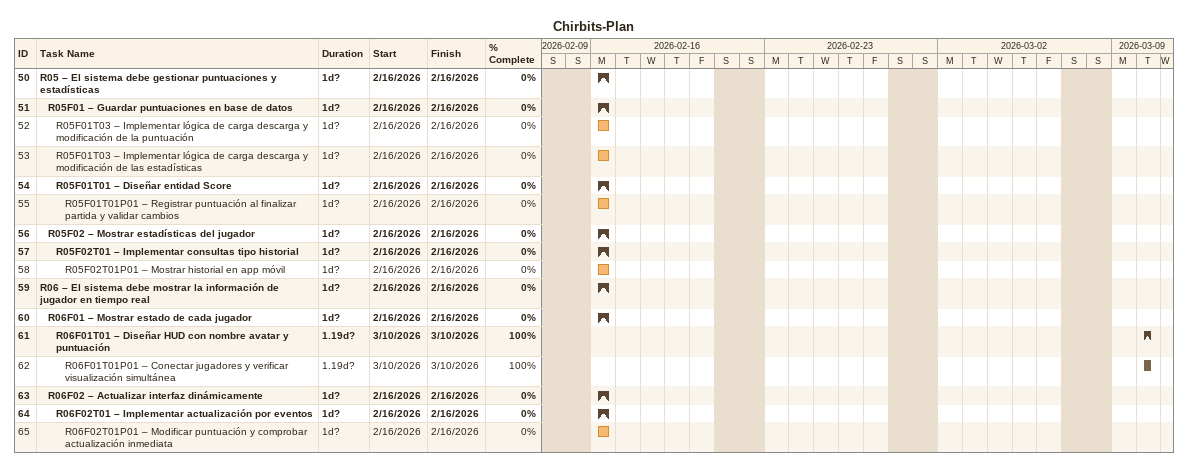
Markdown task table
Chirbits-Plan

| ID | Level | Task | Duration | Start | Finish | % complete |
|---|---|---|---|---|---|---|
| 50 | 1 | **R05 – El sistema debe gestionar puntuaciones y estadísticas** | 1d? | 2026-02-16 | 2026-02-16 | 0 |
| 51 | 2 | **R05F01 – Guardar puntuaciones en base de datos** | 1d? | 2026-02-16 | 2026-02-16 | 0 |
| 52 | 3 | R05F01T03 – Implementar lógica de carga descarga y modificación de la puntuación | 1d? | 2026-02-16 | 2026-02-16 | 0 |
| 53 | 3 | R05F01T03 – Implementar lógica de carga descarga y modificación de las estadísticas | 1d? | 2026-02-16 | 2026-02-16 | 0 |
| 54 | 3 | **R05F01T01 – Diseñar entidad Score** | 1d? | 2026-02-16 | 2026-02-16 | 0 |
| 55 | 4 | R05F01T01P01 – Registrar puntuación al finalizar partida y validar cambios | 1d? | 2026-02-16 | 2026-02-16 | 0 |
| 56 | 2 | **R05F02 – Mostrar estadísticas del jugador** | 1d? | 2026-02-16 | 2026-02-16 | 0 |
| 57 | 3 | **R05F02T01 – Implementar consultas tipo historial** | 1d? | 2026-02-16 | 2026-02-16 | 0 |
| 58 | 4 | R05F02T01P01 – Mostrar historial en app móvil | 1d? | 2026-02-16 | 2026-02-16 | 0 |
| 59 | 1 | **R06 – El sistema debe mostrar la información de jugador en tiempo real** | 1d? | 2026-02-16 | 2026-02-16 | 0 |
| 60 | 2 | **R06F01 – Mostrar estado de cada jugador** | 1d? | 2026-02-16 | 2026-02-16 | 0 |
| 61 | 3 | **R06F01T01 – Diseñar HUD con nombre avatar y puntuación** | 1.19d? | 2026-03-10 | 2026-03-10 | 100 |
| 62 | 4 | R06F01T01P01 – Conectar jugadores y verificar visualización simultánea | 1.19d? | 2026-03-10 | 2026-03-10 | 100 |
| 63 | 2 | **R06F02 – Actualizar interfaz dinámicamente** | 1d? | 2026-02-16 | 2026-02-16 | 0 |
| 64 | 3 | **R06F02T01 – Implementar actualización por eventos** | 1d? | 2026-02-16 | 2026-02-16 | 0 |
| 65 | 4 | R06F02T01P01 – Modificar puntuación y comprobar actualización inmediata | 1d? | 2026-02-16 | 2026-02-16 | 0 |
